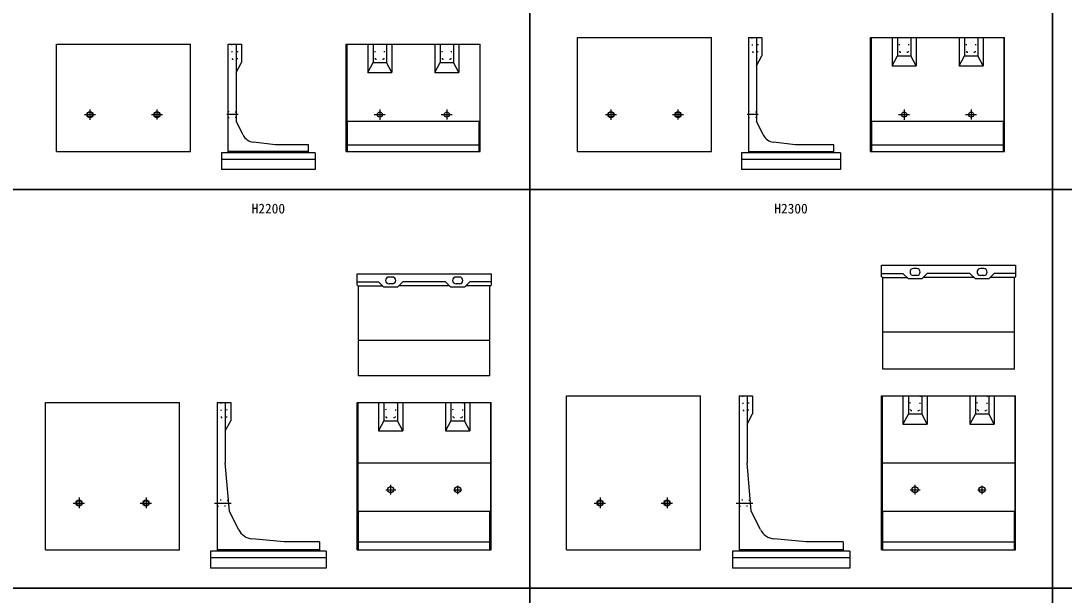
# Model space of a CAD drawing. Units: millimetres, scale not verified. Extents: x -50400 to 50400, y -17820 to 17820.
# Drawn here: x -32794 to -17225, y -9132 to -557 of the extents above; entities that cross this region are included whole.
import ezdxf
from ezdxf.enums import TextEntityAlignment as Align

# ---------------------------------------------------------------- set-up
doc = ezdxf.new("R2010")
doc.units = ezdxf.units.MM
doc.header["$LTSCALE"] = 60
doc.linetypes.add('DOTTED', pattern=[1.75, 0.25, -1.5])
doc.linetypes.add('LONG_DASHED_DOTTED', pattern=[15.25, 12, -1.5, 0.25, -1.5])
for name, color, linetype, lineweight in [('0-0_CENTER', 7, 'LONG_DASHED_DOTTED', 25), ('0-4_HYO', 3, 'Continuous', 25), ('0-6_OUTLINE', 1, 'Continuous', 25), ('0-7_OUTLINE2', 4, 'DOTTED', 25), ('0-8_TXT', 7, 'Continuous', 25)]:
    doc.layers.add(name, color=color, linetype=linetype, lineweight=lineweight)
doc.styles.add('ＭＳ ゴシック', font='')
doc.styles.get('ＭＳ ゴシック').set_extended_font_data('MS Gothic')

msp = doc.modelspace()

# ---------------------------------------------------------------- linework, layer by layer
at = {"layer": '0-0_CENTER'}
for p, q in [((-31844.42, -1957.39), (-31681.59, -1957.39)), ((-31762.5, -1881.62), (-31762.5, -2033.96)), ((-30844.69, -1957.39), (-30681.19, -1957.39)), ((-30762.5, -1882.82), (-30762.5, -2032.28)), ((-29552.72, -1957.39), (-29718.75, -1957.39)), ((-27519.42, -1957.39), (-27356.59, -1957.39)), ((-27437.5, -1881.62), (-27437.5, -2033.96)), ((-26519.69, -1957.39), (-26356.19, -1957.39)), ((-26437.5, -1882.82), (-26437.5, -2032.28)), ((-24069.42, -1957.39), (-23906.59, -1957.39)), ((-23987.5, -1881.62), (-23987.5, -2033.96)), ((-23069.69, -1957.39), (-22906.19, -1957.39)), ((-22987.5, -1882.82), (-22987.5, -2032.28)), ((-21790.22, -1957.39), (-21956.25, -1957.39)), ((-19694.42, -1957.39), (-19531.59, -1957.39)), ((-19612.5, -1881.62), (-19612.5, -2033.96)), ((-18694.69, -1957.39), (-18531.19, -1957.39)), ((-18612.5, -1882.82), (-18612.5, -2032.28)), ((-27347.59, -7557.39), (-27198.45, -7557.39)), ((-27275, -7627.86), (-27275, -7484.38)), ((-26339.98, -7557.39), (-26212.04, -7557.39)), ((-26275, -7623.67), (-26275, -7497.94)), ((-19522.59, -7557.39), (-19373.45, -7557.39)), ((-19450, -7627.86), (-19450, -7484.38)), ((-18514.98, -7557.39), (-18387.04, -7557.39)), ((-18450, -7623.67), (-18450, -7497.94)), ((-32013.39, -7757.39), (-31846.1, -7757.39)), ((-31925, -7673.03), (-31925, -7834.89)), ((-31013.39, -7757.39), (-30846.1, -7757.39)), ((-30925, -7673.03), (-30925, -7834.89)), ((-29905.82, -7757.39), (-29655.96, -7757.39)), ((-24238.39, -7757.39), (-24071.1, -7757.39)), ((-24150, -7673.03), (-24150, -7834.89)), ((-23238.39, -7757.39), (-23071.1, -7757.39)), ((-23150, -7673.03), (-23150, -7834.89)), ((-22118.32, -7757.39), (-21868.46, -7757.39))]:
    msp.add_line(p, q, dxfattribs=at)
at = {"layer": '0-4_HYO'}
for points in [[(-33000, -3077.39), (-25200, -3077.39), (-25200, 2072.61), (-33000, 2072.61)], [(-25200, -3077.39), (-17400, -3077.39), (-17400, 2072.61), (-25200, 2072.61)], [(-17400, -3077.39), (-9600, -3077.39), (-9600, 2072.61), (-17400, 2072.61)], [(-33000, -9027.39), (-25200, -9027.39), (-25200, -3077.39), (-33000, -3077.39)], [(-25200, -9027.39), (-17400, -9027.39), (-17400, -3077.39), (-25200, -3077.39)], [(-17400, -9027.39), (-9600, -9027.39), (-9600, -3077.39), (-17400, -3077.39)], [(-33000, -15777.39), (-25200, -15777.39), (-25200, -9027.39), (-33000, -9027.39)], [(-25200, -15777.39), (-17400, -15777.39), (-17400, -9027.39), (-25200, -9027.39)], [(-17400, -15777.39), (-9600, -15777.39), (-9600, -9027.39), (-17400, -9027.39)]]:
    msp.add_lwpolyline(points, close=True, dxfattribs=at)
at = {"layer": '0-6_OUTLINE'}
for p, q in [((-32262.5, -2507.39), (-32262.5, -907.39)), ((-32262.5, -907.39), (-30262.5, -907.39)), ((-30262.5, -2507.39), (-30262.5, -907.39)), ((-29700, -907.39), (-29500, -907.39)), ((-29700, -2527.39), (-29700, -907.39)), ((-29580, -907.39), (-29580, -2057.39)), ((-29500, -907.39), (-29500, -1177.39)), ((-27937.5, -2507.39), (-27937.5, -907.39)), ((-27937.5, -907.39), (-25937.5, -907.39)), ((-27928.5, -907.39), (-27928.5, -2057.39)), ((-27617.5, -907.39), (-27617.5, -1327.39)), ((-27537.5, -907.39), (-27537.5, -1177.39)), ((-27337.5, -907.39), (-27337.5, -1177.39)), ((-27257.5, -907.39), (-27257.5, -1327.39)), ((-26617.5, -907.39), (-26617.5, -1327.39)), ((-26537.5, -907.39), (-26537.5, -1177.39)), ((-26337.5, -907.39), (-26337.5, -1177.39)), ((-26257.5, -907.39), (-26257.5, -1327.39)), ((-25946.5, -907.39), (-25946.5, -2057.39)), ((-25937.5, -2507.39), (-25937.5, -907.39)), ((-24487.5, -2507.39), (-24487.5, -807.39)), ((-24487.5, -807.39), (-22487.5, -807.39)), ((-22487.5, -2507.39), (-22487.5, -807.39)), ((-21937.5, -807.39), (-21737.5, -807.39)), ((-21937.5, -807.39), (-21937.5, -2527.39)), ((-21817.5, -807.39), (-21817.5, -2057.39)), ((-21737.5, -807.39), (-21737.5, -1077.39)), ((-20112.5, -2507.39), (-20112.5, -807.39)), ((-20112.5, -807.39), (-18112.5, -807.39)), ((-20103.5, -807.39), (-20103.5, -2057.39)), ((-19792.5, -807.39), (-19792.5, -1227.39)), ((-19712.5, -807.39), (-19712.5, -1077.39)), ((-19512.5, -807.39), (-19512.5, -1077.39)), ((-19432.5, -807.39), (-19432.5, -1227.39)), ((-18792.5, -807.39), (-18792.5, -1227.39)), ((-18712.5, -807.39), (-18712.5, -1077.39)), ((-18512.5, -807.39), (-18512.5, -1077.39)), ((-18432.5, -807.39), (-18432.5, -1227.39)), ((-18121.5, -2057.39), (-18121.5, -807.39)), ((-18112.5, -2507.39), (-18112.5, -807.39)), ((-21817.5, -1227.39), (-21737.5, -1077.39)), ((-19792.5, -1227.03), (-19712.5, -1077.39)), ((-19712.5, -1077.39), (-19512.5, -1077.39)), ((-19432.5, -1227.39), (-19512.5, -1077.39)), ((-18792.5, -1227.03), (-18712.5, -1077.39)), ((-18712.5, -1077.39), (-18512.5, -1077.39)), ((-18432.5, -1227.39), (-18512.5, -1077.39)), ((-29580, -1327.39), (-29500, -1177.39)), ((-27617.5, -1327.03), (-27537.5, -1177.39)), ((-27537.5, -1177.39), (-27337.5, -1177.39)), ((-27257.5, -1327.39), (-27337.5, -1177.39)), ((-26617.5, -1327.03), (-26537.5, -1177.39)), ((-26537.5, -1177.39), (-26337.5, -1177.39)), ((-26257.5, -1327.39), (-26337.5, -1177.39)), ((-19792.5, -1227.39), (-19432.5, -1227.39)), ((-18792.5, -1227.39), (-18432.5, -1227.39)), ((-27617.5, -1327.39), (-27257.5, -1327.39)), ((-26617.5, -1327.39), (-26257.5, -1327.39)), ((-29478.36, -2260.66), (-29580, -2057.39)), ((-27919.5, -2077.39), (-27928.5, -2057.39)), ((-27928.5, -2057.39), (-25946.5, -2057.39)), ((-27919.5, -2507.39), (-27919.5, -2077.39)), ((-25946.5, -2057.39), (-25955.5, -2077.39)), ((-25955.5, -2507.39), (-25955.5, -2077.39)), ((-21715.86, -2260.66), (-21817.5, -2057.39)), ((-20103.5, -2057.39), (-18121.5, -2057.39)), ((-18121.5, -2057.39), (-18130.5, -2077.39)), ((-18130.5, -2507.39), (-18130.5, -2077.39)), ((-29000, -2407.39), (-29322.58, -2369.88)), ((-28500, -2407.39), (-29000, -2407.39)), ((-28500, -2527.39), (-28500, -2407.39)), ((-27919.5, -2407.39), (-25955.5, -2407.39)), ((-21237.5, -2407.39), (-21560.08, -2369.88)), ((-20662.5, -2407.39), (-21237.5, -2407.39)), ((-20662.5, -2527.39), (-20662.5, -2407.39)), ((-20094.5, -2407.39), (-18130.5, -2407.39)), ((-32262.5, -2507.39), (-30262.5, -2507.39)), ((-28400, -2527.39), (-29800, -2527.39)), ((-29800, -2527.39), (-29800, -2777.39)), ((-28400, -2627.39), (-29800, -2627.39)), ((-28500, -2507.39), (-29700, -2507.39)), ((-28400, -2527.39), (-28400, -2777.39)), ((-27937.5, -2507.39), (-25937.5, -2507.39)), ((-24487.5, -2507.39), (-22487.5, -2507.39)), ((-20562.5, -2527.39), (-22037.5, -2527.39)), ((-22037.5, -2527.39), (-22037.5, -2777.39)), ((-20562.5, -2627.39), (-22037.5, -2627.39)), ((-21937.5, -2507.39), (-20662.5, -2507.39)), ((-20562.5, -2527.39), (-20562.5, -2777.39)), ((-20112.5, -2507.39), (-18112.5, -2507.39)), ((-28400, -2777.39), (-29800, -2777.39)), ((-20562.5, -2777.39), (-22037.5, -2777.39)), ((-27775, -4332.39), (-25775, -4332.39)), ((-25775, -4332.39), (-25775, -4503.39)), ((-19950, -4207.39), (-17950, -4207.39)), ((-19950, -4327.39), (-19630, -4327.39)), ((-19550, -4407.39), (-19630, -4327.39)), ((-19425, -4257.39), (-19475, -4257.39)), ((-19425, -4357.39), (-19475, -4357.39)), ((-19350, -4407.39), (-19270, -4327.39)), ((-18630, -4327.39), (-19270, -4327.39)), ((-18550, -4407.39), (-18630, -4327.39)), ((-18425, -4257.39), (-18475, -4257.39)), ((-18425, -4357.39), (-18475, -4357.39)), ((-18350, -4407.39), (-18270, -4327.39)), ((-17950, -4327.39), (-18270, -4327.39)), ((-17950, -4207.39), (-17950, -4378.39)), ((-27775, -4452.39), (-27455, -4452.39)), ((-27766, -4512.39), (-27395, -4512.39)), ((-27375, -4532.39), (-27455, -4452.39)), ((-27250, -4382.39), (-27300, -4382.39)), ((-27250, -4482.39), (-27300, -4482.39)), ((-27175, -4532.39), (-27095, -4452.39)), ((-26395, -4512.39), (-27155, -4512.39)), ((-26455, -4452.39), (-27095, -4452.39)), ((-26375, -4532.39), (-26455, -4452.39)), ((-26250, -4382.39), (-26300, -4382.39)), ((-26250, -4482.39), (-26300, -4482.39)), ((-26175, -4532.39), (-26095, -4452.39)), ((-25784, -4512.39), (-26155, -4512.39)), ((-25775, -4452.39), (-26095, -4452.39)), ((-25793, -4521.39), (-25775, -4503.39)), ((-19941, -4387.39), (-19570, -4387.39)), ((-19932, -5757.39), (-19932, -4396.39)), ((-19350, -4407.39), (-19550, -4407.39)), ((-18570, -4387.39), (-19330, -4387.39)), ((-18350, -4407.39), (-18550, -4407.39)), ((-17959, -4387.39), (-18330, -4387.39)), ((-17968, -4396.39), (-17950, -4378.39)), ((-17968, -5757.39), (-17968, -4396.39)), ((-27175, -4532.39), (-27375, -4532.39)), ((-26175, -4532.39), (-26375, -4532.39)), ((-25793, -5857.39), (-25793, -4521.39)), ((-17968, -5207.39), (-19932, -5207.39)), ((-25793, -5332.39), (-27757, -5332.39)), ((-17968, -5757.39), (-19932, -5757.39)), ((-22650, -8457.39), (-22650, -6157.39)), ((-22075, -6157.39), (-22075, -8477.39)), ((-22075, -6157.39), (-21875, -6157.39)), ((-21955, -6157.39), (-21955, -7157.39)), ((-21875, -6157.39), (-21875, -6427.39)), ((-19950, -8457.39), (-19950, -6157.39)), ((-19950, -6157.39), (-17950, -6157.39)), ((-19941, -6157.39), (-19941, -7877.39)), ((-19630, -6157.39), (-19630, -6577.39)), ((-19550, -6157.39), (-19550, -6427.39)), ((-19350, -6157.39), (-19350, -6427.39)), ((-19270, -6157.39), (-19270, -6577.39)), ((-18630, -6157.39), (-18630, -6577.39)), ((-18350, -6157.39), (-18350, -6427.39)), ((-17959, -6157.39), (-17959, -7877.39)), ((-17950, -8457.39), (-17950, -6157.39)), ((-30425, -8457.39), (-30425, -6257.39)), ((-29862.5, -6257.39), (-29662.5, -6257.39)), ((-29862.5, -6257.39), (-29862.5, -8477.39)), ((-29742.5, -6257.39), (-29742.5, -7157.39)), ((-29662.5, -6257.39), (-29662.5, -6527.39)), ((-27775, -8457.39), (-27775, -6257.39)), ((-27775, -6257.39), (-25775, -6257.39)), ((-27455, -6257.39), (-27455, -6677.39)), ((-27375, -6257.39), (-27375, -6527.39)), ((-27175, -6257.39), (-27175, -6527.39)), ((-26455, -6257.39), (-26455, -6677.39)), ((-26375, -6257.39), (-26375, -6527.39)), ((-26175, -6257.39), (-26175, -6527.39)), ((-26095, -6257.39), (-26095, -6677.39)), ((-25784, -6257.39), (-25784, -7877.39)), ((-25775, -8457.39), (-25775, -6257.39)), ((-29742.5, -6677.39), (-29662.5, -6527.39)), ((-27375, -6527.39), (-27455, -6677.39)), ((-27375, -6527.39), (-27175, -6527.39)), ((-26375, -6527.39), (-26455, -6677.39)), ((-26375, -6527.39), (-26175, -6527.39)), ((-26095, -6677.39), (-26175, -6527.39)), ((-21955, -6577.39), (-21875, -6427.39)), ((-19550, -6427.39), (-19630, -6577.39)), ((-19550, -6427.39), (-19350, -6427.39)), ((-18550, -6427.39), (-18630, -6577.39)), ((-27455, -6677.39), (-27095, -6677.39)), ((-26455, -6677.39), (-26095, -6677.39)), ((-18630, -6577.39), (-18270, -6577.39)), ((-29682.5, -7877.39), (-29742.5, -7157.39)), ((-27766, -7157.39), (-25784, -7157.39)), ((-21895, -7877.39), (-21955, -7157.39)), ((-19941, -7157.39), (-17959, -7157.39)), ((-29544.36, -8153.67), (-29682.5, -7877.39)), ((-27766, -7877.39), (-27757, -7897.39)), ((-27757, -8457.39), (-27757, -7897.39)), ((-25784, -7877.39), (-25793, -7897.39)), ((-25793, -8457.39), (-25793, -7897.39)), ((-21756.86, -8153.67), (-21895, -7877.39)), ((-19941, -7877.39), (-19932, -7897.39)), ((-19941, -7877.39), (-17959, -7877.39)), ((-19932, -8457.39), (-19932, -7897.39)), ((-17959, -7877.39), (-17968, -7897.39)), ((-17968, -8457.39), (-17968, -7897.39)), ((-28862.5, -8337.39), (-29344.83, -8290.71)), ((-28337.5, -8337.39), (-28862.5, -8337.39)), ((-28337.5, -8337.39), (-28337.5, -8477.39)), ((-27757, -8337.39), (-25793, -8337.39)), ((-21075, -8337.39), (-21557.33, -8290.71)), ((-20525, -8337.39), (-21075, -8337.39)), ((-20525, -8337.39), (-20525, -8477.39)), ((-19932, -8337.39), (-17968, -8337.39)), ((-32425, -8457.39), (-30425, -8457.39)), ((-28237.5, -8477.39), (-29962.5, -8477.39)), ((-29962.5, -8477.39), (-29962.5, -8727.39)), ((-28337.5, -8457.39), (-29862.5, -8457.39)), ((-28237.5, -8477.39), (-28237.5, -8727.39)), ((-27775, -8457.39), (-25775, -8457.39)), ((-24650, -8457.39), (-22650, -8457.39)), ((-20425, -8477.39), (-22175, -8477.39)), ((-22175, -8477.39), (-22175, -8727.39)), ((-20525, -8457.39), (-22075, -8457.39)), ((-20425, -8477.39), (-20425, -8727.39)), ((-19950, -8457.39), (-17950, -8457.39)), ((-28237.5, -8577.39), (-29962.5, -8577.39)), ((-20425, -8577.39), (-22175, -8577.39)), ((-28237.5, -8727.39), (-29962.5, -8727.39)), ((-20425, -8727.39), (-22175, -8727.39))]:
    msp.add_line(p, q, dxfattribs=at)
for points in [[(-20094.5, -2507.39), (-20094.5, -2077.39), (-20103.5, -2057.39)], [(-27757, -4521.39), (-27775, -4503.39), (-27775, -4332.39)], [(-19932, -4396.39), (-19950, -4378.39), (-19950, -4207.39)], [(-25793, -5857.39), (-27757, -5857.39), (-27757, -4521.39)], [(-24650, -8457.39), (-24650, -6157.39), (-22650, -6157.39)], [(-18550, -6157.39), (-18550, -6427.39), (-18350, -6427.39)], [(-18270, -6157.39), (-18270, -6577.39), (-18350, -6427.39)], [(-32425, -8457.39), (-32425, -6257.39), (-30425, -6257.39)], [(-27766, -6257.39), (-27766, -7877.39), (-25784, -7877.39)], [(-27095, -6257.39), (-27095, -6677.39), (-27175, -6527.39)], [(-19630, -6577.39), (-19270, -6577.39), (-19350, -6427.39)]]:
    msp.add_lwpolyline(points, dxfattribs=at)
for centre, radius in [((-31762.5, -1957.39), 45), ((-31762.5, -1957.39), 37.5), ((-30762.5, -1957.39), 45), ((-30762.5, -1957.39), 37.5), ((-27437.5, -1957.39), 37.5), ((-26437.5, -1957.39), 37.5), ((-23987.5, -1957.39), 45), ((-23987.5, -1957.39), 37.5), ((-22987.5, -1957.39), 45), ((-22987.5, -1957.39), 37.5), ((-19612.5, -1957.39), 37.5), ((-18612.5, -1957.39), 37.5), ((-27275, -7557.39), 45), ((-26275, -7557.39), 45), ((-19450, -7557.39), 45), ((-18450, -7557.39), 45), ((-31925, -7757.39), 45), ((-31925, -7757.39), 37.5), ((-30925, -7757.39), 45), ((-30925, -7757.39), 37.5), ((-24150, -7757.39), 45), ((-24150, -7757.39), 37.5), ((-23150, -7757.39), 45), ((-23150, -7757.39), 37.5)]:
    msp.add_circle(centre, radius, dxfattribs=at)
for centre, radius, start, end in [((-29299.48, -2171.21), 200, 206.56505, 263.36749), ((-21536.98, -2171.21), 200, 206.56505, 263.36749), ((-19475, -4307.39), 50, 90, 270), ((-19425, -4307.39), 50, 270, 90), ((-18475, -4307.39), 50, 90, 270), ((-18425, -4307.39), 50, 270, 90), ((-27300, -4432.39), 50, 90, 270), ((-27250, -4432.39), 50, 270, 90), ((-26300, -4432.39), 50, 90, 270), ((-26250, -4432.39), 50, 270, 90), ((-29320.75, -8041.87), 250, 206.56505, 264.47246), ((-21533.25, -8041.87), 250, 206.56505, 264.47246)]:
    msp.add_arc(centre, radius, start, end, dxfattribs=at)
at = {"layer": '0-7_OUTLINE2'}
for p, q in [((-29650, -907.39), (-29640, -1127.39)), ((-27502.5, -1127.39), (-27512.5, -907.39)), ((-27372.5, -1127.39), (-27362.5, -907.39)), ((-26502.5, -1127.39), (-26512.5, -907.39)), ((-26372.5, -1127.39), (-26362.5, -907.39)), ((-21887.5, -807.39), (-21877.5, -1027.39)), ((-19677.5, -1027.39), (-19687.5, -807.39)), ((-19547.5, -1027.39), (-19537.5, -807.39)), ((-18677.5, -1027.39), (-18687.5, -807.39)), ((-18547.5, -1027.39), (-18537.5, -807.39)), ((-19677.5, -1027.39), (-19547.5, -1027.39)), ((-18677.5, -1027.39), (-18547.5, -1027.39)), ((-27502.5, -1127.39), (-27372.5, -1127.39)), ((-26502.5, -1127.39), (-26372.5, -1127.39)), ((-29580, -1919.89), (-29700, -1912.39)), ((-29700, -2002.39), (-29580, -1994.89)), ((-21817.5, -1919.89), (-21937.5, -1912.39)), ((-21937.5, -2002.39), (-21817.5, -1994.89)), ((-22025, -6157.39), (-22015, -6377.39)), ((-19515, -6377.39), (-19525, -6157.39)), ((-19375, -6157.39), (-19385.18, -6377.39)), ((-18515, -6377.39), (-18525, -6157.39)), ((-18375, -6157.39), (-18385.18, -6377.39)), ((-29812.5, -6257.39), (-29802.5, -6477.39)), ((-27340, -6477.39), (-27350, -6257.39)), ((-27200, -6257.39), (-27210.18, -6477.39)), ((-26340, -6477.39), (-26350, -6257.39)), ((-26200, -6257.39), (-26210.18, -6477.39)), ((-19515, -6377.39), (-19385.18, -6377.39)), ((-18515, -6377.39), (-18385.18, -6377.39)), ((-27340, -6477.39), (-27210.18, -6477.39)), ((-26340, -6477.39), (-26210.18, -6477.39)), ((-29857.5, -7712.61), (-29862.28, -7707.39)), ((-29700.66, -7719.66), (-29857.5, -7712.61)), ((-29696.04, -7714.86), (-29700.66, -7719.66)), ((-22070, -7712.61), (-22074.78, -7707.39)), ((-21913.16, -7719.66), (-22070, -7712.61)), ((-21908.54, -7714.86), (-21913.16, -7719.66)), ((-29862.28, -7807.38), (-29857.5, -7802.17)), ((-29857.5, -7802.17), (-29694.37, -7795.1)), ((-29689.16, -7799.88), (-29694.37, -7795.1)), ((-22074.78, -7807.38), (-22070, -7802.17)), ((-22070, -7802.17), (-21906.87, -7795.1)), ((-21901.66, -7799.88), (-21906.87, -7795.1))]:
    msp.add_line(p, q, dxfattribs=at)
for points in [[(-29640, -1127.39), (-29560, -1127.39), (-29550, -907.39)], [(-21877.5, -1027.39), (-21797.5, -1027.39), (-21787.5, -807.39)], [(-22015, -6377.39), (-21935, -6377.39), (-21925, -6157.39)], [(-29802.5, -6477.39), (-29722.5, -6477.39), (-29712.5, -6257.39)]]:
    msp.add_lwpolyline(points, dxfattribs=at)

# ---------------------------------------------------------------- texts
at = {"layer": '0-8_TXT', "style": 'ＭＳ ゴシック'}
for s, p in [('H2200', (-29350, -3477.39)), ('H2300', (-21550, -3477.39))]:
    msp.add_text(s, height=146.6, dxfattribs=at).set_placement(p, align=Align.BOTTOM_LEFT)

doc.saveas('drawing.dxf')
